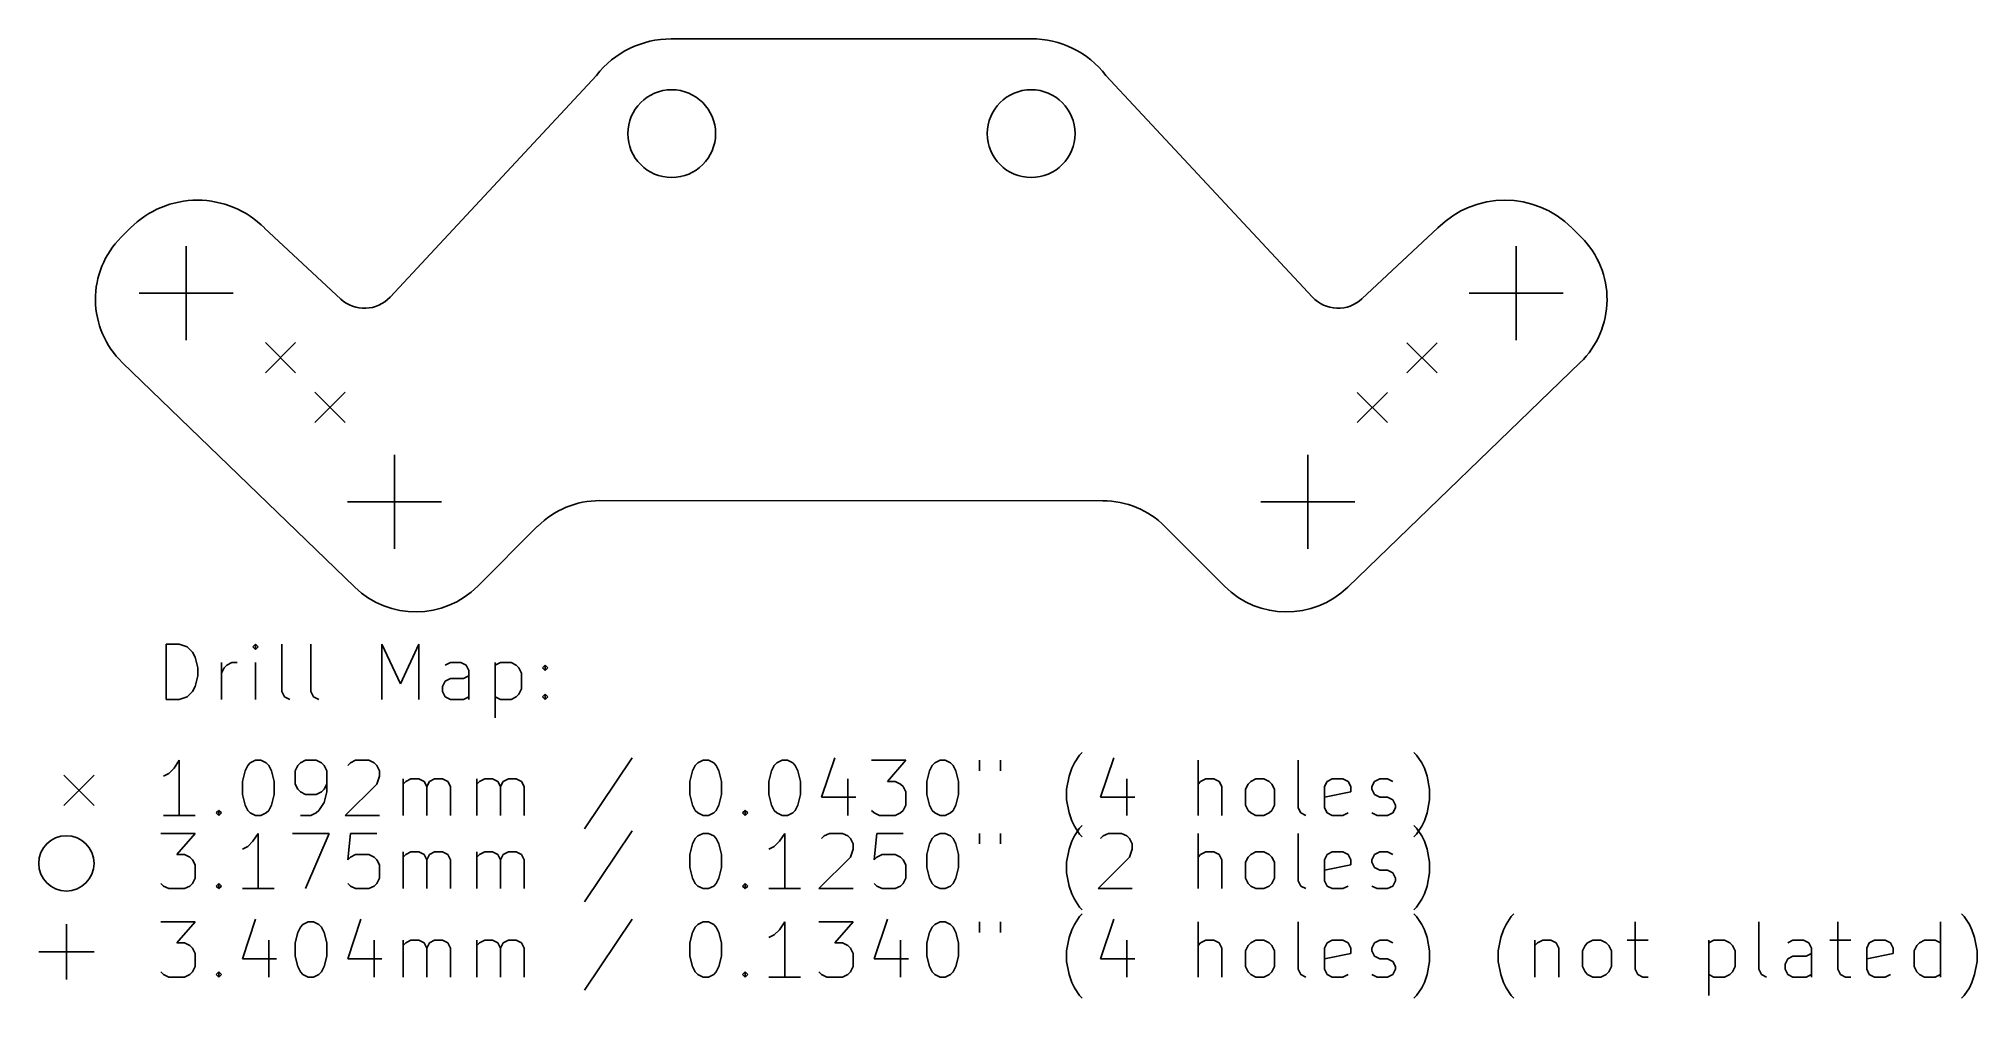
# Model space of a CAD drawing. Extents: x 3.03 to 5.79, y -5.58 to -4.21.
import ezdxf

# ---------------------------------------------------------------- set-up
doc = ezdxf.new("R2010")
doc.units = 0
doc.header["$MEASUREMENT"] = 0
doc.layers.add('BLACK', color=7, linetype='CONTINUOUS')

msp = doc.modelspace()

# ---------------------------------------------------------------- linework, layer by layer
at = {"layer": 'BLACK', "linetype": 'CONTINUOUS'}
for p, q in [((3.9263, -4.211), (4.439, -4.2109)), ((3.8198, -4.2631), (3.5258, -4.5786)), ((4.5455, -4.263), (4.8395, -4.5786)), ((3.156, -4.4802), (3.1428, -4.4934)), ((3.3469, -4.4803), (3.4555, -4.5815)), ((5.0184, -4.4802), (4.9102, -4.5811)), ((5.2095, -4.4804), (5.2227, -4.4936)), ((3.2353, -4.506), (3.2353, -4.64)), ((5.1299, -4.5062), (5.1299, -4.6402)), ((3.1683, -4.573), (3.3023, -4.573)), ((5.0629, -4.5732), (5.1969, -4.5732)), ((3.3482, -4.6435), (3.3912, -4.6865)), ((3.3912, -4.6435), (3.3482, -4.6865)), ((4.9741, -4.6437), (5.0171, -4.6867)), ((5.0171, -4.6437), (4.9741, -4.6867)), ((3.1443, -4.6717), (3.4756, -4.9917)), ((5.2212, -4.6719), (4.8899, -4.9918)), ((3.4189, -4.7142), (3.4619, -4.7572)), ((3.4619, -4.7142), (3.4189, -4.7572)), ((4.9034, -4.7144), (4.9464, -4.7574)), ((4.9464, -4.7144), (4.9034, -4.7574)), ((3.5323, -4.803), (3.5323, -4.937)), ((4.8329, -4.8032), (4.8329, -4.9372)), ((3.4653, -4.87), (3.5993, -4.87)), ((4.5411, -4.8686), (3.8244, -4.8684)), ((4.7659, -4.8702), (4.8999, -4.8702)), ((3.6509, -4.9901), (3.736, -4.905)), ((4.7146, -4.9903), (4.6295, -4.9052)), ((3.2069, -5.1515), (3.2069, -5.0728)), ((3.2069, -5.0728), (3.2256, -5.0728)), ((3.2256, -5.0728), (3.2369, -5.0765)), ((3.2369, -5.0765), (3.2444, -5.084)), ((3.3343, -5.0728), (3.3306, -5.0765)), ((3.3306, -5.0765), (3.3343, -5.0803)), ((3.3381, -5.0765), (3.3343, -5.0728)), ((3.3343, -5.0728), (3.3343, -5.0803)), ((3.3343, -5.0803), (3.3381, -5.0765)), ((3.3718, -5.1403), (3.3718, -5.0728)), ((3.4131, -5.1403), (3.4131, -5.0728)), ((3.5143, -5.1515), (3.5143, -5.0728)), ((3.5143, -5.0728), (3.5406, -5.129)), ((3.5406, -5.129), (3.5668, -5.0728)), ((3.5668, -5.0728), (3.5668, -5.1515)), ((3.2444, -5.084), (3.2481, -5.0915)), ((3.2481, -5.0915), (3.2519, -5.1065)), ((3.2519, -5.1065), (3.2519, -5.1178)), ((3.2856, -5.1515), (3.2856, -5.099)), ((3.2856, -5.114), (3.2894, -5.1065)), ((3.2894, -5.1065), (3.2931, -5.1028)), ((3.2931, -5.1028), (3.3006, -5.099)), ((3.3006, -5.099), (3.3081, -5.099)), ((3.3343, -5.1515), (3.3343, -5.099)), ((3.6118, -5.099), (3.6043, -5.1028)), ((3.6268, -5.099), (3.6118, -5.099)), ((3.6343, -5.1028), (3.6268, -5.099)), ((3.6381, -5.1103), (3.6343, -5.1028)), ((3.6756, -5.099), (3.6756, -5.1778)), ((3.6756, -5.1028), (3.6831, -5.099)), ((3.6831, -5.099), (3.6981, -5.099)), ((3.6981, -5.099), (3.7056, -5.1028)), ((3.7056, -5.1028), (3.7093, -5.1065)), ((3.7093, -5.1065), (3.7131, -5.114)), ((3.743, -5.1065), (3.7468, -5.1028)), ((3.7468, -5.1103), (3.743, -5.1065)), ((3.7468, -5.1028), (3.7505, -5.1065)), ((3.7468, -5.1028), (3.7468, -5.1103)), ((3.7505, -5.1065), (3.7468, -5.1103)), ((3.2481, -5.1328), (3.2444, -5.1403)), ((3.2519, -5.1178), (3.2481, -5.1328)), ((3.6006, -5.1328), (3.6043, -5.1253)), ((3.6006, -5.1403), (3.6006, -5.1328)), ((3.6043, -5.1253), (3.6118, -5.1215)), ((3.6118, -5.1215), (3.6306, -5.1215)), ((3.6306, -5.1215), (3.6381, -5.1178)), ((3.6381, -5.1515), (3.6381, -5.1103)), ((3.7131, -5.114), (3.7131, -5.1365)), ((3.2256, -5.1515), (3.2069, -5.1515)), ((3.2369, -5.1478), (3.2256, -5.1515)), ((3.2444, -5.1403), (3.2369, -5.1478)), ((3.3756, -5.1478), (3.3718, -5.1403)), ((3.3831, -5.1515), (3.3756, -5.1478)), ((3.4168, -5.1478), (3.4131, -5.1403)), ((3.4243, -5.1515), (3.4168, -5.1478)), ((3.6043, -5.1478), (3.6006, -5.1403)), ((3.6118, -5.1515), (3.6043, -5.1478)), ((3.6306, -5.1515), (3.6118, -5.1515)), ((3.6381, -5.1478), (3.6306, -5.1515)), ((3.6831, -5.1515), (3.6756, -5.1478)), ((3.6981, -5.1515), (3.6831, -5.1515)), ((3.7056, -5.1478), (3.6981, -5.1515)), ((3.7093, -5.144), (3.7056, -5.1478)), ((3.7131, -5.1365), (3.7093, -5.144)), ((3.743, -5.1478), (3.7468, -5.144)), ((3.7468, -5.1515), (3.743, -5.1478)), ((3.7468, -5.144), (3.7505, -5.1478)), ((3.7468, -5.144), (3.7468, -5.1515)), ((3.7505, -5.1478), (3.7468, -5.1515)), ((3.2256, -5.2381), (3.2181, -5.2494)), ((3.2256, -5.3169), (3.2256, -5.2381)), ((3.3194, -5.2531), (3.3231, -5.2456)), ((3.3231, -5.2456), (3.3268, -5.2419)), ((3.3268, -5.2419), (3.3343, -5.2381)), ((3.3343, -5.2381), (3.3418, -5.2381)), ((3.3418, -5.2381), (3.3493, -5.2419)), ((3.3493, -5.2419), (3.3531, -5.2456)), ((3.3531, -5.2456), (3.3568, -5.2531)), ((3.3943, -5.2456), (3.3906, -5.2531)), ((3.3981, -5.2419), (3.3943, -5.2456)), ((3.4056, -5.2381), (3.3981, -5.2419)), ((3.4206, -5.2381), (3.4056, -5.2381)), ((3.4281, -5.2419), (3.4206, -5.2381)), ((3.4318, -5.2456), (3.4281, -5.2419)), ((3.4356, -5.2531), (3.4318, -5.2456)), ((3.4656, -5.2456), (3.4693, -5.2419)), ((3.4693, -5.2419), (3.4768, -5.2381)), ((3.4768, -5.2381), (3.4956, -5.2381)), ((3.4956, -5.2381), (3.5031, -5.2419)), ((3.5031, -5.2419), (3.5068, -5.2456)), ((3.5068, -5.2456), (3.5106, -5.2531)), ((3.8705, -5.2344), (3.803, -5.3356)), ((3.9568, -5.2531), (3.9605, -5.2456)), ((3.9605, -5.2456), (3.9643, -5.2419)), ((3.9643, -5.2419), (3.9718, -5.2381)), ((3.9718, -5.2381), (3.9793, -5.2381)), ((3.9793, -5.2381), (3.9868, -5.2419)), ((3.9868, -5.2419), (3.9905, -5.2456)), ((3.9905, -5.2456), (3.9943, -5.2531)), ((4.0693, -5.2531), (4.073, -5.2456)), ((4.073, -5.2456), (4.0768, -5.2419)), ((4.0768, -5.2419), (4.0843, -5.2381)), ((4.0843, -5.2381), (4.0918, -5.2381)), ((4.0918, -5.2381), (4.0993, -5.2419)), ((4.0993, -5.2419), (4.103, -5.2456)), ((4.103, -5.2456), (4.1068, -5.2531)), ((4.1592, -5.2344), (4.1405, -5.2906)), ((4.2117, -5.2381), (4.2605, -5.2381)), ((4.2605, -5.2381), (4.2342, -5.2681)), ((4.2942, -5.2531), (4.298, -5.2456)), ((4.298, -5.2456), (4.3017, -5.2419)), ((4.3017, -5.2419), (4.3092, -5.2381)), ((4.3092, -5.2381), (4.3167, -5.2381)), ((4.3167, -5.2381), (4.3242, -5.2419)), ((4.3242, -5.2419), (4.328, -5.2456)), ((4.328, -5.2456), (4.3317, -5.2531)), ((4.3655, -5.2381), (4.3655, -5.2531)), ((4.3955, -5.2381), (4.3955, -5.2531)), ((4.4967, -5.2494), (4.5005, -5.2419)), ((4.5005, -5.2419), (4.508, -5.2306)), ((4.508, -5.2306), (4.5117, -5.2269)), ((4.5567, -5.2344), (4.5379, -5.2906)), ((4.6767, -5.3169), (4.6767, -5.2381)), ((4.8192, -5.3056), (4.8192, -5.2381)), ((4.9879, -5.2306), (4.9841, -5.2269)), ((4.9954, -5.2419), (4.9879, -5.2306)), ((4.9991, -5.2494), (4.9954, -5.2419)), ((3.0612, -5.2594), (3.1042, -5.3024)), ((3.1042, -5.2594), (3.0612, -5.3024)), ((3.2106, -5.2569), (3.2031, -5.2606)), ((3.2181, -5.2494), (3.2106, -5.2569)), ((3.3156, -5.2681), (3.3194, -5.2531)), ((3.3156, -5.2869), (3.3156, -5.2681)), ((3.3568, -5.2531), (3.3606, -5.2681)), ((3.3606, -5.2681), (3.3606, -5.2869)), ((3.3906, -5.2531), (3.3906, -5.2719)), ((3.3906, -5.2719), (3.3943, -5.2794)), ((3.4318, -5.2794), (3.4356, -5.2719)), ((3.4356, -5.2831), (3.4356, -5.2531)), ((3.5068, -5.2719), (3.4618, -5.3169)), ((3.5106, -5.2606), (3.5068, -5.2719)), ((3.5106, -5.2531), (3.5106, -5.2606)), ((3.5443, -5.3169), (3.5443, -5.2644)), ((3.5443, -5.2719), (3.5481, -5.2681)), ((3.5481, -5.2681), (3.5556, -5.2644)), ((3.5556, -5.2644), (3.5668, -5.2644)), ((3.5668, -5.2644), (3.5743, -5.2681)), ((3.5743, -5.2681), (3.5781, -5.2756)), ((3.5781, -5.2756), (3.5818, -5.2681)), ((3.5818, -5.2681), (3.5893, -5.2644)), ((3.5893, -5.2644), (3.6006, -5.2644)), ((3.6006, -5.2644), (3.6081, -5.2681)), ((3.6081, -5.2681), (3.6118, -5.2756)), ((3.6493, -5.3169), (3.6493, -5.2644)), ((3.6493, -5.2719), (3.6531, -5.2681)), ((3.6531, -5.2681), (3.6606, -5.2644)), ((3.6606, -5.2644), (3.6718, -5.2644)), ((3.6718, -5.2644), (3.6793, -5.2681)), ((3.6793, -5.2681), (3.6831, -5.2756)), ((3.6831, -5.2756), (3.6868, -5.2681)), ((3.6868, -5.2681), (3.6943, -5.2644)), ((3.6943, -5.2644), (3.7056, -5.2644)), ((3.7056, -5.2644), (3.7131, -5.2681)), ((3.7131, -5.2681), (3.7168, -5.2756)), ((3.953, -5.2681), (3.9568, -5.2531)), ((3.953, -5.2869), (3.953, -5.2681)), ((3.9943, -5.2531), (3.998, -5.2681)), ((3.998, -5.2681), (3.998, -5.2869)), ((4.0655, -5.2681), (4.0693, -5.2531)), ((4.0655, -5.2869), (4.0655, -5.2681)), ((4.1068, -5.2531), (4.1105, -5.2681)), ((4.1105, -5.2681), (4.1105, -5.2869)), ((4.178, -5.2644), (4.178, -5.3169)), ((4.2342, -5.2681), (4.2455, -5.2681)), ((4.2455, -5.2681), (4.253, -5.2719)), ((4.253, -5.2719), (4.2567, -5.2756)), ((4.2905, -5.2681), (4.2942, -5.2531)), ((4.2905, -5.2869), (4.2905, -5.2681)), ((4.3317, -5.2531), (4.3355, -5.2681)), ((4.3355, -5.2681), (4.3355, -5.2869)), ((4.4892, -5.2794), (4.493, -5.2606)), ((4.493, -5.2606), (4.4967, -5.2494)), ((4.5754, -5.2644), (4.5754, -5.3169)), ((4.6804, -5.2681), (4.6767, -5.2719)), ((4.6879, -5.2644), (4.6804, -5.2681)), ((4.6992, -5.2644), (4.6879, -5.2644)), ((4.7067, -5.2681), (4.6992, -5.2644)), ((4.7104, -5.2756), (4.7067, -5.2681)), ((4.7442, -5.2794), (4.7479, -5.2719)), ((4.7479, -5.2719), (4.7517, -5.2681)), ((4.7517, -5.2681), (4.7592, -5.2644)), ((4.7592, -5.2644), (4.7704, -5.2644)), ((4.7704, -5.2644), (4.7779, -5.2681)), ((4.7779, -5.2681), (4.7817, -5.2719)), ((4.7817, -5.2719), (4.7854, -5.2794)), ((4.8567, -5.2756), (4.8604, -5.2681)), ((4.8604, -5.2681), (4.8679, -5.2644)), ((4.8679, -5.2644), (4.8829, -5.2644)), ((4.8829, -5.2644), (4.8904, -5.2681)), ((4.8904, -5.2681), (4.8942, -5.2756)), ((4.9242, -5.2756), (4.9279, -5.2681)), ((4.9279, -5.2681), (4.9354, -5.2644)), ((4.9354, -5.2644), (4.9466, -5.2644)), ((4.9466, -5.2644), (4.9541, -5.2681)), ((5.0029, -5.2606), (4.9991, -5.2494)), ((5.0066, -5.2794), (5.0029, -5.2606)), ((3.3194, -5.3019), (3.3156, -5.2869)), ((3.3606, -5.2869), (3.3568, -5.3019)), ((3.3943, -5.2794), (3.3981, -5.2831)), ((3.3981, -5.2831), (3.4056, -5.2869)), ((3.4056, -5.2869), (3.4206, -5.2869)), ((3.4206, -5.2869), (3.4281, -5.2831)), ((3.4243, -5.3094), (3.4318, -5.2981)), ((3.4281, -5.2831), (3.4318, -5.2794)), ((3.4318, -5.2981), (3.4356, -5.2831)), ((3.5781, -5.2756), (3.5781, -5.3169)), ((3.6118, -5.2756), (3.6118, -5.3169)), ((3.6831, -5.2756), (3.6831, -5.3169)), ((3.7168, -5.2756), (3.7168, -5.3169)), ((3.9568, -5.3019), (3.953, -5.2869)), ((3.998, -5.2869), (3.9943, -5.3019)), ((4.0693, -5.3019), (4.0655, -5.2869)), ((4.1105, -5.2869), (4.1068, -5.3019)), ((4.1405, -5.2906), (4.1892, -5.2906)), ((4.2567, -5.2756), (4.2605, -5.2831)), ((4.2605, -5.2831), (4.2605, -5.3019)), ((4.2942, -5.3019), (4.2905, -5.2869)), ((4.3355, -5.2869), (4.3317, -5.3019)), ((4.4892, -5.2944), (4.4892, -5.2794)), ((4.493, -5.3131), (4.4892, -5.2944)), ((4.5379, -5.2906), (4.5867, -5.2906)), ((4.7104, -5.3169), (4.7104, -5.2756)), ((4.7442, -5.3019), (4.7442, -5.2794)), ((4.7854, -5.2794), (4.7854, -5.3019)), ((4.8567, -5.3056), (4.8567, -5.2756)), ((4.8942, -5.2831), (4.8567, -5.2906)), ((4.8942, -5.2756), (4.8942, -5.2831)), ((4.9242, -5.2794), (4.9242, -5.2756)), ((4.9279, -5.2869), (4.9242, -5.2794)), ((4.9354, -5.2906), (4.9279, -5.2869)), ((4.9466, -5.2906), (4.9354, -5.2906)), ((4.9541, -5.2944), (4.9466, -5.2906)), ((4.9579, -5.3019), (4.9541, -5.2944)), ((5.0029, -5.3131), (5.0066, -5.2944)), ((5.0066, -5.2944), (5.0066, -5.2794)), ((3.2481, -5.3169), (3.2031, -5.3169)), ((3.2781, -5.3131), (3.2819, -5.3094)), ((3.2819, -5.3169), (3.2781, -5.3131)), ((3.2819, -5.3094), (3.2856, -5.3131)), ((3.2819, -5.3094), (3.2819, -5.3169)), ((3.2856, -5.3131), (3.2819, -5.3169)), ((3.3231, -5.3094), (3.3194, -5.3019)), ((3.3268, -5.3131), (3.3231, -5.3094)), ((3.3343, -5.3169), (3.3268, -5.3131)), ((3.3418, -5.3169), (3.3343, -5.3169)), ((3.3493, -5.3131), (3.3418, -5.3169)), ((3.3531, -5.3094), (3.3493, -5.3131)), ((3.3568, -5.3019), (3.3531, -5.3094)), ((3.3981, -5.3169), (3.4131, -5.3169)), ((3.4131, -5.3169), (3.4206, -5.3131)), ((3.4206, -5.3131), (3.4243, -5.3094)), ((3.4618, -5.3169), (3.5106, -5.3169)), ((3.9605, -5.3094), (3.9568, -5.3019)), ((3.9643, -5.3131), (3.9605, -5.3094)), ((3.9718, -5.3169), (3.9643, -5.3131)), ((3.9793, -5.3169), (3.9718, -5.3169)), ((3.9868, -5.3131), (3.9793, -5.3169)), ((3.9905, -5.3094), (3.9868, -5.3131)), ((3.9943, -5.3019), (3.9905, -5.3094)), ((4.028, -5.3131), (4.0318, -5.3094)), ((4.0318, -5.3169), (4.028, -5.3131)), ((4.0318, -5.3094), (4.0355, -5.3131)), ((4.0318, -5.3094), (4.0318, -5.3169)), ((4.0355, -5.3131), (4.0318, -5.3169)), ((4.073, -5.3094), (4.0693, -5.3019)), ((4.0768, -5.3131), (4.073, -5.3094)), ((4.0843, -5.3169), (4.0768, -5.3131)), ((4.0918, -5.3169), (4.0843, -5.3169)), ((4.0993, -5.3131), (4.0918, -5.3169)), ((4.103, -5.3094), (4.0993, -5.3131)), ((4.1068, -5.3019), (4.103, -5.3094)), ((4.2155, -5.3131), (4.2117, -5.3094)), ((4.223, -5.3169), (4.2155, -5.3131)), ((4.2455, -5.3169), (4.223, -5.3169)), ((4.253, -5.3131), (4.2455, -5.3169)), ((4.2567, -5.3094), (4.253, -5.3131)), ((4.2605, -5.3019), (4.2567, -5.3094)), ((4.298, -5.3094), (4.2942, -5.3019)), ((4.3017, -5.3131), (4.298, -5.3094)), ((4.3092, -5.3169), (4.3017, -5.3131)), ((4.3167, -5.3169), (4.3092, -5.3169)), ((4.3242, -5.3131), (4.3167, -5.3169)), ((4.328, -5.3094), (4.3242, -5.3131)), ((4.3317, -5.3019), (4.328, -5.3094)), ((4.4967, -5.3244), (4.493, -5.3131)), ((4.5005, -5.3319), (4.4967, -5.3244)), ((4.7479, -5.3094), (4.7442, -5.3019)), ((4.7517, -5.3131), (4.7479, -5.3094)), ((4.7592, -5.3169), (4.7517, -5.3131)), ((4.7704, -5.3169), (4.7592, -5.3169)), ((4.7779, -5.3131), (4.7704, -5.3169)), ((4.7817, -5.3094), (4.7779, -5.3131)), ((4.7854, -5.3019), (4.7817, -5.3094)), ((4.8229, -5.3131), (4.8192, -5.3056)), ((4.8304, -5.3169), (4.8229, -5.3131)), ((4.8604, -5.3131), (4.8567, -5.3056)), ((4.8679, -5.3169), (4.8604, -5.3131)), ((4.8829, -5.3169), (4.8679, -5.3169)), ((4.8904, -5.3131), (4.8829, -5.3169)), ((4.9242, -5.3131), (4.9316, -5.3169)), ((4.9316, -5.3169), (4.9466, -5.3169)), ((4.9466, -5.3169), (4.9541, -5.3131)), ((4.9541, -5.3131), (4.9579, -5.3056)), ((4.9579, -5.3056), (4.9579, -5.3019)), ((4.9954, -5.3319), (4.9991, -5.3244)), ((4.9991, -5.3244), (5.0029, -5.3131)), ((3.1994, -5.3421), (3.2481, -5.3421)), ((3.2481, -5.3421), (3.2219, -5.3721)), ((3.3306, -5.3533), (3.3231, -5.3608)), ((3.3381, -5.3421), (3.3306, -5.3533)), ((3.3381, -5.4208), (3.3381, -5.3421)), ((3.3868, -5.3421), (3.4393, -5.3421)), ((3.4393, -5.3421), (3.4056, -5.4208)), ((3.4693, -5.3421), (3.4656, -5.3796)), ((3.5068, -5.3421), (3.4693, -5.3421)), ((3.8705, -5.3383), (3.803, -5.4396)), ((3.9568, -5.3571), (3.9605, -5.3496)), ((3.9605, -5.3496), (3.9643, -5.3458)), ((3.9643, -5.3458), (3.9718, -5.3421)), ((3.9718, -5.3421), (3.9793, -5.3421)), ((3.9793, -5.3421), (3.9868, -5.3458)), ((3.9868, -5.3458), (3.9905, -5.3496)), ((3.9905, -5.3496), (3.9943, -5.3571)), ((4.0805, -5.3533), (4.073, -5.3608)), ((4.088, -5.3421), (4.0805, -5.3533)), ((4.088, -5.4208), (4.088, -5.3421)), ((4.1405, -5.3496), (4.1442, -5.3458)), ((4.1442, -5.3458), (4.1517, -5.3421)), ((4.1517, -5.3421), (4.1705, -5.3421)), ((4.1705, -5.3421), (4.178, -5.3458)), ((4.178, -5.3458), (4.1817, -5.3496)), ((4.1817, -5.3496), (4.1855, -5.3571)), ((4.2192, -5.3421), (4.2155, -5.3796)), ((4.2567, -5.3421), (4.2192, -5.3421)), ((4.2942, -5.3571), (4.298, -5.3496)), ((4.298, -5.3496), (4.3017, -5.3458)), ((4.3017, -5.3458), (4.3092, -5.3421)), ((4.3092, -5.3421), (4.3167, -5.3421)), ((4.3167, -5.3421), (4.3242, -5.3458)), ((4.3242, -5.3458), (4.328, -5.3496)), ((4.328, -5.3496), (4.3317, -5.3571)), ((4.3655, -5.3421), (4.3655, -5.3571)), ((4.3955, -5.3421), (4.3955, -5.3571)), ((4.493, -5.3646), (4.4967, -5.3533)), ((4.4967, -5.3533), (4.5005, -5.3458)), ((4.508, -5.3431), (4.5005, -5.3319)), ((4.5005, -5.3458), (4.508, -5.3346)), ((4.508, -5.3346), (4.5117, -5.3308)), ((4.5117, -5.3469), (4.508, -5.3431)), ((4.5379, -5.3496), (4.5417, -5.3458)), ((4.5417, -5.3458), (4.5492, -5.3421)), ((4.5492, -5.3421), (4.5679, -5.3421)), ((4.5679, -5.3421), (4.5754, -5.3458)), ((4.5754, -5.3458), (4.5792, -5.3496)), ((4.5792, -5.3496), (4.5829, -5.3571)), ((4.6767, -5.4208), (4.6767, -5.3421)), ((4.8192, -5.4096), (4.8192, -5.3421)), ((4.9879, -5.3346), (4.9841, -5.3308)), ((4.9841, -5.3469), (4.9879, -5.3431)), ((4.9879, -5.3431), (4.9954, -5.3319)), ((4.9954, -5.3458), (4.9879, -5.3346)), ((4.9991, -5.3533), (4.9954, -5.3458)), ((5.0029, -5.3646), (4.9991, -5.3533)), ((3.2219, -5.3721), (3.2331, -5.3721)), ((3.2331, -5.3721), (3.2406, -5.3758)), ((3.2406, -5.3758), (3.2444, -5.3796)), ((3.2444, -5.3796), (3.2481, -5.3871)), ((3.3231, -5.3608), (3.3156, -5.3646)), ((3.4656, -5.3796), (3.4693, -5.3758)), ((3.4693, -5.3758), (3.4768, -5.3721)), ((3.4768, -5.3721), (3.4956, -5.3721)), ((3.4956, -5.3721), (3.5031, -5.3758)), ((3.5031, -5.3758), (3.5068, -5.3796)), ((3.5068, -5.3796), (3.5106, -5.3871)), ((3.5443, -5.4208), (3.5443, -5.3683)), ((3.5443, -5.3758), (3.5481, -5.3721)), ((3.5481, -5.3721), (3.5556, -5.3683)), ((3.5556, -5.3683), (3.5668, -5.3683)), ((3.5668, -5.3683), (3.5743, -5.3721)), ((3.5743, -5.3721), (3.5781, -5.3796)), ((3.5781, -5.3796), (3.5818, -5.3721)), ((3.5781, -5.3796), (3.5781, -5.4208)), ((3.5818, -5.3721), (3.5893, -5.3683)), ((3.5893, -5.3683), (3.6006, -5.3683)), ((3.6006, -5.3683), (3.6081, -5.3721)), ((3.6081, -5.3721), (3.6118, -5.3796)), ((3.6118, -5.3796), (3.6118, -5.4208)), ((3.6493, -5.4208), (3.6493, -5.3683)), ((3.6493, -5.3758), (3.6531, -5.3721)), ((3.6531, -5.3721), (3.6606, -5.3683)), ((3.6606, -5.3683), (3.6718, -5.3683)), ((3.6718, -5.3683), (3.6793, -5.3721)), ((3.6793, -5.3721), (3.6831, -5.3796)), ((3.6831, -5.3796), (3.6868, -5.3721)), ((3.6831, -5.3796), (3.6831, -5.4208)), ((3.6868, -5.3721), (3.6943, -5.3683)), ((3.6943, -5.3683), (3.7056, -5.3683)), ((3.7056, -5.3683), (3.7131, -5.3721)), ((3.7131, -5.3721), (3.7168, -5.3796)), ((3.7168, -5.3796), (3.7168, -5.4208)), ((3.953, -5.3721), (3.9568, -5.3571)), ((3.953, -5.3908), (3.953, -5.3721)), ((3.9943, -5.3571), (3.998, -5.3721)), ((3.998, -5.3721), (3.998, -5.3908)), ((4.073, -5.3608), (4.0655, -5.3646)), ((4.1817, -5.3758), (4.1367, -5.4208)), ((4.1855, -5.3646), (4.1817, -5.3758)), ((4.1855, -5.3571), (4.1855, -5.3646)), ((4.2155, -5.3796), (4.2192, -5.3758)), ((4.2192, -5.3758), (4.2267, -5.3721)), ((4.2267, -5.3721), (4.2455, -5.3721)), ((4.2455, -5.3721), (4.253, -5.3758)), ((4.253, -5.3758), (4.2567, -5.3796)), ((4.2567, -5.3796), (4.2605, -5.3871)), ((4.2905, -5.3721), (4.2942, -5.3571)), ((4.2905, -5.3908), (4.2905, -5.3721)), ((4.3317, -5.3571), (4.3355, -5.3721)), ((4.3355, -5.3721), (4.3355, -5.3908)), ((4.4892, -5.3833), (4.493, -5.3646)), ((4.4892, -5.3983), (4.4892, -5.3833)), ((4.5792, -5.3758), (4.5342, -5.4208)), ((4.5829, -5.3646), (4.5792, -5.3758)), ((4.5829, -5.3571), (4.5829, -5.3646)), ((4.6804, -5.3721), (4.6767, -5.3758)), ((4.6879, -5.3683), (4.6804, -5.3721)), ((4.6992, -5.3683), (4.6879, -5.3683)), ((4.7067, -5.3721), (4.6992, -5.3683)), ((4.7104, -5.3796), (4.7067, -5.3721)), ((4.7104, -5.4208), (4.7104, -5.3796)), ((4.7442, -5.3833), (4.7479, -5.3758)), ((4.7442, -5.4058), (4.7442, -5.3833)), ((4.7479, -5.3758), (4.7517, -5.3721)), ((4.7517, -5.3721), (4.7592, -5.3683)), ((4.7592, -5.3683), (4.7704, -5.3683)), ((4.7704, -5.3683), (4.7779, -5.3721)), ((4.7779, -5.3721), (4.7817, -5.3758)), ((4.7817, -5.3758), (4.7854, -5.3833)), ((4.7854, -5.3833), (4.7854, -5.4058)), ((4.8567, -5.3796), (4.8604, -5.3721)), ((4.8567, -5.4096), (4.8567, -5.3796)), ((4.8604, -5.3721), (4.8679, -5.3683)), ((4.8679, -5.3683), (4.8829, -5.3683)), ((4.8829, -5.3683), (4.8904, -5.3721)), ((4.8904, -5.3721), (4.8942, -5.3796)), ((4.8942, -5.3796), (4.8942, -5.3871)), ((4.9242, -5.3796), (4.9279, -5.3721)), ((4.9242, -5.3833), (4.9242, -5.3796)), ((4.9279, -5.3908), (4.9242, -5.3833)), ((4.9279, -5.3721), (4.9354, -5.3683)), ((4.9354, -5.3683), (4.9466, -5.3683)), ((4.9466, -5.3683), (4.9541, -5.3721)), ((5.0066, -5.3833), (5.0029, -5.3646)), ((5.0066, -5.3983), (5.0066, -5.3833)), ((3.2481, -5.4058), (3.2444, -5.4133)), ((3.2481, -5.3871), (3.2481, -5.4058)), ((3.5106, -5.4058), (3.5068, -5.4133)), ((3.5106, -5.3871), (3.5106, -5.4058)), ((3.9568, -5.4058), (3.953, -5.3908)), ((3.9605, -5.4133), (3.9568, -5.4058)), ((3.9943, -5.4058), (3.9905, -5.4133)), ((3.998, -5.3908), (3.9943, -5.4058)), ((4.2605, -5.4058), (4.2567, -5.4133)), ((4.2605, -5.3871), (4.2605, -5.4058)), ((4.2942, -5.4058), (4.2905, -5.3908)), ((4.298, -5.4133), (4.2942, -5.4058)), ((4.3317, -5.4058), (4.328, -5.4133)), ((4.3355, -5.3908), (4.3317, -5.4058)), ((4.493, -5.4171), (4.4892, -5.3983)), ((4.7479, -5.4133), (4.7442, -5.4058)), ((4.7854, -5.4058), (4.7817, -5.4133)), ((4.8229, -5.4171), (4.8192, -5.4096)), ((4.8942, -5.3871), (4.8567, -5.3946)), ((4.8604, -5.4171), (4.8567, -5.4096)), ((4.9354, -5.3946), (4.9279, -5.3908)), ((4.9466, -5.3946), (4.9354, -5.3946)), ((4.9541, -5.3983), (4.9466, -5.3946)), ((4.9579, -5.4058), (4.9541, -5.3983)), ((4.9541, -5.4171), (4.9579, -5.4096)), ((4.9579, -5.4096), (4.9579, -5.4058)), ((5.0029, -5.4171), (5.0066, -5.3983)), ((3.2031, -5.4171), (3.1994, -5.4133)), ((3.2106, -5.4208), (3.2031, -5.4171)), ((3.2331, -5.4208), (3.2106, -5.4208)), ((3.2406, -5.4171), (3.2331, -5.4208)), ((3.2444, -5.4133), (3.2406, -5.4171)), ((3.2781, -5.4171), (3.2819, -5.4133)), ((3.2819, -5.4208), (3.2781, -5.4171)), ((3.2819, -5.4133), (3.2856, -5.4171)), ((3.2819, -5.4133), (3.2819, -5.4208)), ((3.2856, -5.4171), (3.2819, -5.4208)), ((3.3606, -5.4208), (3.3156, -5.4208)), ((3.4693, -5.4171), (3.4656, -5.4133)), ((3.4768, -5.4208), (3.4693, -5.4171)), ((3.4956, -5.4208), (3.4768, -5.4208)), ((3.5031, -5.4171), (3.4956, -5.4208)), ((3.5068, -5.4133), (3.5031, -5.4171)), ((3.9643, -5.4171), (3.9605, -5.4133)), ((3.9718, -5.4208), (3.9643, -5.4171)), ((3.9793, -5.4208), (3.9718, -5.4208)), ((3.9868, -5.4171), (3.9793, -5.4208)), ((3.9905, -5.4133), (3.9868, -5.4171)), ((4.028, -5.4171), (4.0318, -5.4133)), ((4.0318, -5.4208), (4.028, -5.4171)), ((4.0318, -5.4133), (4.0355, -5.4171)), ((4.0318, -5.4133), (4.0318, -5.4208)), ((4.0355, -5.4171), (4.0318, -5.4208)), ((4.1105, -5.4208), (4.0655, -5.4208)), ((4.1367, -5.4208), (4.1855, -5.4208)), ((4.2192, -5.4171), (4.2155, -5.4133)), ((4.2267, -5.4208), (4.2192, -5.4171)), ((4.2455, -5.4208), (4.2267, -5.4208)), ((4.253, -5.4171), (4.2455, -5.4208)), ((4.2567, -5.4133), (4.253, -5.4171)), ((4.3017, -5.4171), (4.298, -5.4133)), ((4.3092, -5.4208), (4.3017, -5.4171)), ((4.3167, -5.4208), (4.3092, -5.4208)), ((4.3242, -5.4171), (4.3167, -5.4208)), ((4.328, -5.4133), (4.3242, -5.4171)), ((4.4967, -5.4283), (4.493, -5.4171)), ((4.5005, -5.4358), (4.4967, -5.4283)), ((4.508, -5.4471), (4.5005, -5.4358)), ((4.5342, -5.4208), (4.5829, -5.4208)), ((4.7517, -5.4171), (4.7479, -5.4133)), ((4.7592, -5.4208), (4.7517, -5.4171)), ((4.7704, -5.4208), (4.7592, -5.4208)), ((4.7779, -5.4171), (4.7704, -5.4208)), ((4.7817, -5.4133), (4.7779, -5.4171)), ((4.8304, -5.4208), (4.8229, -5.4171)), ((4.8679, -5.4208), (4.8604, -5.4171)), ((4.8829, -5.4208), (4.8679, -5.4208)), ((4.8904, -5.4171), (4.8829, -5.4208)), ((4.9242, -5.4171), (4.9316, -5.4208)), ((4.9316, -5.4208), (4.9466, -5.4208)), ((4.9466, -5.4208), (4.9541, -5.4171)), ((4.9879, -5.4471), (4.9954, -5.4358)), ((4.9954, -5.4358), (4.9991, -5.4283)), ((4.9991, -5.4283), (5.0029, -5.4171)), ((3.3343, -5.4643), (3.3156, -5.5206)), ((3.4843, -5.4643), (3.4656, -5.5206)), ((3.8705, -5.4643), (3.803, -5.5655)), ((4.2342, -5.4643), (4.2155, -5.5206)), ((4.5005, -5.4718), (4.508, -5.4606)), ((4.5117, -5.4508), (4.508, -5.4471)), ((4.508, -5.4606), (4.5117, -5.4568)), ((4.5567, -5.4643), (4.5379, -5.5206)), ((4.9841, -5.4508), (4.9879, -5.4471)), ((4.9879, -5.4606), (4.9841, -5.4568)), ((4.9954, -5.4718), (4.9879, -5.4606)), ((5.1154, -5.4718), (5.1229, -5.4606)), ((5.1229, -5.4606), (5.1266, -5.4568)), ((5.7678, -5.4606), (5.764, -5.4568)), ((5.7753, -5.4718), (5.7678, -5.4606)), ((3.0648, -5.4714), (3.0648, -5.5502)), ((3.1994, -5.4681), (3.2481, -5.4681)), ((3.2481, -5.4681), (3.2219, -5.4981)), ((3.3531, -5.4943), (3.3531, -5.5468)), ((3.3906, -5.4981), (3.3943, -5.4831)), ((3.3943, -5.4831), (3.3981, -5.4756)), ((3.3981, -5.4756), (3.4018, -5.4718)), ((3.4018, -5.4718), (3.4093, -5.4681)), ((3.4093, -5.4681), (3.4168, -5.4681)), ((3.4168, -5.4681), (3.4243, -5.4718)), ((3.4243, -5.4718), (3.4281, -5.4756)), ((3.4281, -5.4756), (3.4318, -5.4831)), ((3.4318, -5.4831), (3.4356, -5.4981)), ((3.5031, -5.4943), (3.5031, -5.5468)), ((3.5443, -5.5468), (3.5443, -5.4943)), ((3.5481, -5.4981), (3.5556, -5.4943)), ((3.5556, -5.4943), (3.5668, -5.4943)), ((3.5668, -5.4943), (3.5743, -5.4981)), ((3.5818, -5.4981), (3.5893, -5.4943)), ((3.5893, -5.4943), (3.6006, -5.4943)), ((3.6006, -5.4943), (3.6081, -5.4981)), ((3.6493, -5.5468), (3.6493, -5.4943)), ((3.6531, -5.4981), (3.6606, -5.4943)), ((3.6606, -5.4943), (3.6718, -5.4943)), ((3.6718, -5.4943), (3.6793, -5.4981)), ((3.6868, -5.4981), (3.6943, -5.4943)), ((3.6943, -5.4943), (3.7056, -5.4943)), ((3.7056, -5.4943), (3.7131, -5.4981)), ((3.953, -5.4981), (3.9568, -5.4831)), ((3.9568, -5.4831), (3.9605, -5.4756)), ((3.9605, -5.4756), (3.9643, -5.4718)), ((3.9643, -5.4718), (3.9718, -5.4681)), ((3.9718, -5.4681), (3.9793, -5.4681)), ((3.9793, -5.4681), (3.9868, -5.4718)), ((3.9868, -5.4718), (3.9905, -5.4756)), ((3.9905, -5.4756), (3.9943, -5.4831)), ((3.9943, -5.4831), (3.998, -5.4981)), ((4.073, -5.4868), (4.0655, -5.4906)), ((4.0805, -5.4793), (4.073, -5.4868)), ((4.088, -5.4681), (4.0805, -5.4793)), ((4.088, -5.5468), (4.088, -5.4681)), ((4.1367, -5.4681), (4.1855, -5.4681)), ((4.1855, -5.4681), (4.1592, -5.4981)), ((4.253, -5.4943), (4.253, -5.5468)), ((4.2905, -5.4981), (4.2942, -5.4831)), ((4.2942, -5.4831), (4.298, -5.4756)), ((4.298, -5.4756), (4.3017, -5.4718)), ((4.3017, -5.4718), (4.3092, -5.4681)), ((4.3092, -5.4681), (4.3167, -5.4681)), ((4.3167, -5.4681), (4.3242, -5.4718)), ((4.3242, -5.4718), (4.328, -5.4756)), ((4.328, -5.4756), (4.3317, -5.4831)), ((4.3317, -5.4831), (4.3355, -5.4981)), ((4.3655, -5.4681), (4.3655, -5.4831)), ((4.3955, -5.4681), (4.3955, -5.4831)), ((4.4892, -5.5093), (4.493, -5.4906)), ((4.493, -5.4906), (4.4967, -5.4793)), ((4.4967, -5.4793), (4.5005, -5.4718)), ((4.5754, -5.4943), (4.5754, -5.5468)), ((4.6767, -5.5468), (4.6767, -5.4681)), ((4.6879, -5.4943), (4.6804, -5.4981)), ((4.6992, -5.4943), (4.6879, -5.4943)), ((4.7067, -5.4981), (4.6992, -5.4943)), ((4.7517, -5.4981), (4.7592, -5.4943)), ((4.7592, -5.4943), (4.7704, -5.4943)), ((4.7704, -5.4943), (4.7779, -5.4981)), ((4.8192, -5.5356), (4.8192, -5.4681)), ((4.8604, -5.4981), (4.8679, -5.4943)), ((4.8679, -5.4943), (4.8829, -5.4943)), ((4.8829, -5.4943), (4.8904, -5.4981)), ((4.9279, -5.4981), (4.9354, -5.4943)), ((4.9354, -5.4943), (4.9466, -5.4943)), ((4.9466, -5.4943), (4.9541, -5.4981)), ((4.9991, -5.4793), (4.9954, -5.4718)), ((5.0029, -5.4906), (4.9991, -5.4793)), ((5.0066, -5.5093), (5.0029, -5.4906)), ((5.1041, -5.5093), (5.1079, -5.4906)), ((5.1079, -5.4906), (5.1116, -5.4793)), ((5.1116, -5.4793), (5.1154, -5.4718)), ((5.1566, -5.4943), (5.1566, -5.5468)), ((5.1604, -5.4981), (5.1679, -5.4943)), ((5.1679, -5.4943), (5.1791, -5.4943)), ((5.1791, -5.4943), (5.1866, -5.4981)), ((5.2316, -5.4981), (5.2391, -5.4943)), ((5.2391, -5.4943), (5.2504, -5.4943)), ((5.2504, -5.4943), (5.2579, -5.4981)), ((5.2879, -5.4943), (5.3179, -5.4943)), ((5.2991, -5.4681), (5.2991, -5.5356)), ((5.4041, -5.4943), (5.4041, -5.573)), ((5.4041, -5.4981), (5.4116, -5.4943)), ((5.4116, -5.4943), (5.4266, -5.4943)), ((5.4266, -5.4943), (5.4341, -5.4981)), ((5.4753, -5.5356), (5.4753, -5.4681)), ((5.5241, -5.4943), (5.5166, -5.4981)), ((5.5391, -5.4943), (5.5241, -5.4943)), ((5.5466, -5.4981), (5.5391, -5.4943)), ((5.5766, -5.4943), (5.6066, -5.4943)), ((5.5878, -5.4681), (5.5878, -5.5356)), ((5.6328, -5.4981), (5.6403, -5.4943)), ((5.6403, -5.4943), (5.6553, -5.4943)), ((5.6553, -5.4943), (5.6628, -5.4981)), ((5.7041, -5.4981), (5.7116, -5.4943)), ((5.7116, -5.4943), (5.7266, -5.4943)), ((5.7266, -5.4943), (5.734, -5.4981)), ((5.734, -5.5468), (5.734, -5.4681)), ((5.779, -5.4793), (5.7753, -5.4718)), ((5.7828, -5.4906), (5.779, -5.4793)), ((5.7865, -5.5093), (5.7828, -5.4906)), ((3.0255, -5.5108), (3.1042, -5.5108)), ((3.2219, -5.4981), (3.2331, -5.4981)), ((3.2331, -5.4981), (3.2406, -5.5018)), ((3.2406, -5.5018), (3.2444, -5.5056)), ((3.2444, -5.5056), (3.2481, -5.5131)), ((3.2481, -5.5131), (3.2481, -5.5318)), ((3.3156, -5.5206), (3.3643, -5.5206)), ((3.3906, -5.5168), (3.3906, -5.4981)), ((3.3943, -5.5318), (3.3906, -5.5168)), ((3.4356, -5.5168), (3.4318, -5.5318)), ((3.4356, -5.4981), (3.4356, -5.5168)), ((3.4656, -5.5206), (3.5143, -5.5206)), ((3.5443, -5.5018), (3.5481, -5.4981)), ((3.5743, -5.4981), (3.5781, -5.5056)), ((3.5781, -5.5056), (3.5818, -5.4981)), ((3.5781, -5.5056), (3.5781, -5.5468)), ((3.6081, -5.4981), (3.6118, -5.5056)), ((3.6118, -5.5056), (3.6118, -5.5468)), ((3.6493, -5.5018), (3.6531, -5.4981)), ((3.6793, -5.4981), (3.6831, -5.5056)), ((3.6831, -5.5056), (3.6868, -5.4981)), ((3.6831, -5.5056), (3.6831, -5.5468)), ((3.7131, -5.4981), (3.7168, -5.5056)), ((3.7168, -5.5056), (3.7168, -5.5468)), ((3.953, -5.5168), (3.953, -5.4981)), ((3.9568, -5.5318), (3.953, -5.5168)), ((3.998, -5.5168), (3.9943, -5.5318)), ((3.998, -5.4981), (3.998, -5.5168)), ((4.1592, -5.4981), (4.1705, -5.4981)), ((4.1705, -5.4981), (4.178, -5.5018)), ((4.178, -5.5018), (4.1817, -5.5056)), ((4.1817, -5.5056), (4.1855, -5.5131)), ((4.1855, -5.5131), (4.1855, -5.5318)), ((4.2155, -5.5206), (4.2642, -5.5206)), ((4.2905, -5.5168), (4.2905, -5.4981)), ((4.2942, -5.5318), (4.2905, -5.5168)), ((4.3355, -5.5168), (4.3317, -5.5318)), ((4.3355, -5.4981), (4.3355, -5.5168)), ((4.4892, -5.5243), (4.4892, -5.5093)), ((4.5379, -5.5206), (4.5867, -5.5206)), ((4.6804, -5.4981), (4.6767, -5.5018)), ((4.7104, -5.5056), (4.7067, -5.4981)), ((4.7104, -5.5468), (4.7104, -5.5056)), ((4.7442, -5.5093), (4.7479, -5.5018)), ((4.7442, -5.5318), (4.7442, -5.5093)), ((4.7479, -5.5018), (4.7517, -5.4981)), ((4.7779, -5.4981), (4.7817, -5.5018)), ((4.7817, -5.5018), (4.7854, -5.5093)), ((4.7854, -5.5093), (4.7854, -5.5318)), ((4.8567, -5.5056), (4.8604, -5.4981)), ((4.8567, -5.5356), (4.8567, -5.5056)), ((4.8942, -5.5131), (4.8567, -5.5206)), ((4.8904, -5.4981), (4.8942, -5.5056)), ((4.8942, -5.5056), (4.8942, -5.5131)), ((4.9242, -5.5056), (4.9279, -5.4981)), ((4.9242, -5.5093), (4.9242, -5.5056)), ((4.9279, -5.5168), (4.9242, -5.5093)), ((4.9354, -5.5206), (4.9279, -5.5168)), ((4.9466, -5.5206), (4.9354, -5.5206)), ((4.9541, -5.5243), (4.9466, -5.5206)), ((5.0066, -5.5243), (5.0066, -5.5093)), ((5.1041, -5.5243), (5.1041, -5.5093)), ((5.1566, -5.5018), (5.1604, -5.4981)), ((5.1866, -5.4981), (5.1904, -5.5056)), ((5.1904, -5.5056), (5.1904, -5.5468)), ((5.2241, -5.5093), (5.2279, -5.5018)), ((5.2241, -5.5318), (5.2241, -5.5093)), ((5.2279, -5.5018), (5.2316, -5.4981)), ((5.2579, -5.4981), (5.2616, -5.5018)), ((5.2616, -5.5018), (5.2654, -5.5093)), ((5.2654, -5.5093), (5.2654, -5.5318)), ((5.4341, -5.4981), (5.4378, -5.5018)), ((5.4378, -5.5018), (5.4416, -5.5093)), ((5.4416, -5.5093), (5.4416, -5.5318)), ((5.5128, -5.5281), (5.5166, -5.5206)), ((5.5166, -5.5206), (5.5241, -5.5168)), ((5.5241, -5.5168), (5.5428, -5.5168)), ((5.5428, -5.5168), (5.5503, -5.5131)), ((5.5503, -5.5056), (5.5466, -5.4981)), ((5.5503, -5.5468), (5.5503, -5.5056)), ((5.6291, -5.5056), (5.6328, -5.4981)), ((5.6291, -5.5356), (5.6291, -5.5056)), ((5.6666, -5.5131), (5.6291, -5.5206)), ((5.6628, -5.4981), (5.6666, -5.5056)), ((5.6666, -5.5056), (5.6666, -5.5131)), ((5.6966, -5.5093), (5.7003, -5.5018)), ((5.6966, -5.5318), (5.6966, -5.5093)), ((5.7003, -5.5018), (5.7041, -5.4981)), ((5.7865, -5.5243), (5.7865, -5.5093)), ((3.2031, -5.5431), (3.1994, -5.5393)), ((3.2106, -5.5468), (3.2031, -5.5431)), ((3.2331, -5.5468), (3.2106, -5.5468)), ((3.2406, -5.5431), (3.2331, -5.5468)), ((3.2444, -5.5393), (3.2406, -5.5431)), ((3.2481, -5.5318), (3.2444, -5.5393)), ((3.2781, -5.5431), (3.2819, -5.5393)), ((3.2819, -5.5468), (3.2781, -5.5431)), ((3.2819, -5.5393), (3.2856, -5.5431)), ((3.2819, -5.5393), (3.2819, -5.5468)), ((3.2856, -5.5431), (3.2819, -5.5468)), ((3.3981, -5.5393), (3.3943, -5.5318)), ((3.4018, -5.5431), (3.3981, -5.5393)), ((3.4093, -5.5468), (3.4018, -5.5431)), ((3.4168, -5.5468), (3.4093, -5.5468)), ((3.4243, -5.5431), (3.4168, -5.5468)), ((3.4281, -5.5393), (3.4243, -5.5431)), ((3.4318, -5.5318), (3.4281, -5.5393)), ((3.9605, -5.5393), (3.9568, -5.5318)), ((3.9643, -5.5431), (3.9605, -5.5393)), ((3.9718, -5.5468), (3.9643, -5.5431)), ((3.9793, -5.5468), (3.9718, -5.5468)), ((3.9868, -5.5431), (3.9793, -5.5468)), ((3.9905, -5.5393), (3.9868, -5.5431)), ((3.9943, -5.5318), (3.9905, -5.5393)), ((4.028, -5.5431), (4.0318, -5.5393)), ((4.0318, -5.5468), (4.028, -5.5431)), ((4.0318, -5.5393), (4.0355, -5.5431)), ((4.0318, -5.5393), (4.0318, -5.5468)), ((4.0355, -5.5431), (4.0318, -5.5468)), ((4.1105, -5.5468), (4.0655, -5.5468)), ((4.1405, -5.5431), (4.1367, -5.5393)), ((4.148, -5.5468), (4.1405, -5.5431)), ((4.1705, -5.5468), (4.148, -5.5468)), ((4.178, -5.5431), (4.1705, -5.5468)), ((4.1817, -5.5393), (4.178, -5.5431)), ((4.1855, -5.5318), (4.1817, -5.5393)), ((4.298, -5.5393), (4.2942, -5.5318)), ((4.3017, -5.5431), (4.298, -5.5393)), ((4.3092, -5.5468), (4.3017, -5.5431)), ((4.3167, -5.5468), (4.3092, -5.5468)), ((4.3242, -5.5431), (4.3167, -5.5468)), ((4.328, -5.5393), (4.3242, -5.5431)), ((4.3317, -5.5318), (4.328, -5.5393)), ((4.493, -5.5431), (4.4892, -5.5243)), ((4.4967, -5.5543), (4.493, -5.5431)), ((4.7479, -5.5393), (4.7442, -5.5318)), ((4.7517, -5.5431), (4.7479, -5.5393)), ((4.7592, -5.5468), (4.7517, -5.5431)), ((4.7704, -5.5468), (4.7592, -5.5468)), ((4.7779, -5.5431), (4.7704, -5.5468)), ((4.7817, -5.5393), (4.7779, -5.5431)), ((4.7854, -5.5318), (4.7817, -5.5393)), ((4.8229, -5.5431), (4.8192, -5.5356)), ((4.8304, -5.5468), (4.8229, -5.5431)), ((4.8604, -5.5431), (4.8567, -5.5356)), ((4.8679, -5.5468), (4.8604, -5.5431)), ((4.8829, -5.5468), (4.8679, -5.5468)), ((4.8904, -5.5431), (4.8829, -5.5468)), ((4.9242, -5.5431), (4.9316, -5.5468)), ((4.9316, -5.5468), (4.9466, -5.5468)), ((4.9466, -5.5468), (4.9541, -5.5431)), ((4.9579, -5.5318), (4.9541, -5.5243)), ((4.9541, -5.5431), (4.9579, -5.5356)), ((4.9579, -5.5356), (4.9579, -5.5318)), ((4.9991, -5.5543), (5.0029, -5.5431)), ((5.0029, -5.5431), (5.0066, -5.5243)), ((5.1079, -5.5431), (5.1041, -5.5243)), ((5.1116, -5.5543), (5.1079, -5.5431)), ((5.2279, -5.5393), (5.2241, -5.5318)), ((5.2316, -5.5431), (5.2279, -5.5393)), ((5.2391, -5.5468), (5.2316, -5.5431)), ((5.2504, -5.5468), (5.2391, -5.5468)), ((5.2579, -5.5431), (5.2504, -5.5468)), ((5.2616, -5.5393), (5.2579, -5.5431)), ((5.2654, -5.5318), (5.2616, -5.5393)), ((5.2991, -5.5356), (5.3029, -5.5431)), ((5.3029, -5.5431), (5.3104, -5.5468)), ((5.3104, -5.5468), (5.3179, -5.5468)), ((5.4116, -5.5468), (5.4041, -5.5431)), ((5.4266, -5.5468), (5.4116, -5.5468)), ((5.4341, -5.5431), (5.4266, -5.5468)), ((5.4378, -5.5393), (5.4341, -5.5431)), ((5.4416, -5.5318), (5.4378, -5.5393)), ((5.4791, -5.5431), (5.4753, -5.5356)), ((5.4866, -5.5468), (5.4791, -5.5431)), ((5.5128, -5.5356), (5.5128, -5.5281)), ((5.5166, -5.5431), (5.5128, -5.5356)), ((5.5241, -5.5468), (5.5166, -5.5431)), ((5.5428, -5.5468), (5.5241, -5.5468)), ((5.5503, -5.5431), (5.5428, -5.5468)), ((5.5878, -5.5356), (5.5916, -5.5431)), ((5.5916, -5.5431), (5.5991, -5.5468)), ((5.5991, -5.5468), (5.6066, -5.5468)), ((5.6328, -5.5431), (5.6291, -5.5356)), ((5.6403, -5.5468), (5.6328, -5.5431)), ((5.6553, -5.5468), (5.6403, -5.5468)), ((5.6628, -5.5431), (5.6553, -5.5468)), ((5.7003, -5.5393), (5.6966, -5.5318)), ((5.7041, -5.5431), (5.7003, -5.5393)), ((5.7116, -5.5468), (5.7041, -5.5431)), ((5.7266, -5.5468), (5.7116, -5.5468)), ((5.734, -5.5431), (5.7266, -5.5468)), ((5.779, -5.5543), (5.7828, -5.5431)), ((5.7828, -5.5431), (5.7865, -5.5243)), ((4.5005, -5.5618), (4.4967, -5.5543)), ((4.508, -5.573), (4.5005, -5.5618)), ((4.5117, -5.5768), (4.508, -5.573)), ((4.9841, -5.5768), (4.9879, -5.573)), ((4.9879, -5.573), (4.9954, -5.5618)), ((4.9954, -5.5618), (4.9991, -5.5543)), ((5.1154, -5.5618), (5.1116, -5.5543)), ((5.1229, -5.573), (5.1154, -5.5618)), ((5.1266, -5.5768), (5.1229, -5.573)), ((5.764, -5.5768), (5.7678, -5.573)), ((5.7678, -5.573), (5.7753, -5.5618)), ((5.7753, -5.5618), (5.779, -5.5543))]:
    msp.add_line(p, q, dxfattribs=at)
at = {"layer": 'BLACK'}
for centre, radius in [((3.927, -4.3459), 0.0625), ((4.439, -4.3459), 0.0625), ((3.0648, -5.3848), 0.0394)]:
    msp.add_circle(centre, radius, dxfattribs=at)
for centre, radius, start, end in [((3.9263, -4.346), 0.135, 90, 142.1139), ((4.439, -4.3459), 0.135, 37.8876, 90.006), ((3.2514, -4.5757), 0.135, 44.9748, 135), ((5.1138, -4.5756), 0.135, 44.9995, 134.9994), ((3.2312, -4.5818), 0.125, -225, -133.9998), ((5.1343, -4.582), 0.125, -45.9992, 45), ((3.4892, -4.5446), 0.05, -132.4187, -42.9675), ((4.8761, -4.5445), 0.05, -137.0375, -47), ((3.8244, -4.9934), 0.125, 89.9879, 135.0003), ((4.5411, -4.9936), 0.125, 44.9997, 89.9883), ((3.5625, -4.9018), 0.125, -134.0004, -45.0008), ((4.803, -4.9019), 0.125, -135.0004, -46)]:
    msp.add_arc(centre, radius, start, end, dxfattribs=at)

doc.saveas('drawing.dxf')
